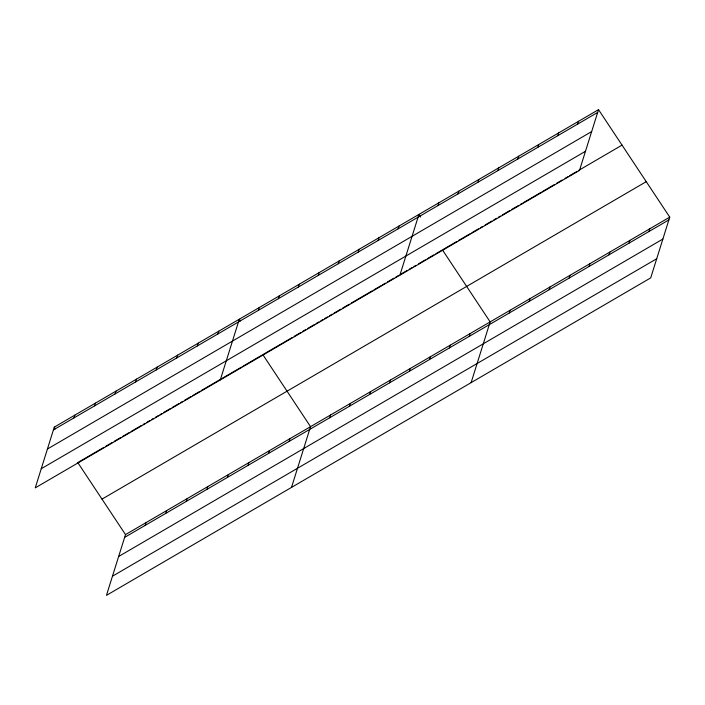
<?xml version="1.0" encoding="UTF-8"?>
<svg xmlns="http://www.w3.org/2000/svg" width="705" height="705" viewBox="0 0 705 705"><rect width="100%" height="100%" fill="white"/><g stroke="black" fill="none" stroke-linecap="round" stroke-linejoin="round"><path stroke-width="1.06" d="M598.536 109.654L54.285 427.124L35.25 487.869L579.492 170.407L598.536 109.654L669.75 217.131L650.715 277.876L106.464 595.346L125.508 534.593L669.75 217.131M73.981 417.906L74.845 415.13M94.54 405.913L95.404 403.137M115.1 393.919L115.964 391.143M135.66 381.925L136.532 379.149M156.219 369.931L157.092 367.155M176.779 357.937L177.651 355.161M197.338 345.943L198.211 343.168M145.195 525.375L146.067 522.599M217.898 333.95L218.77 331.174M165.754 513.381L166.627 510.605M220.295 379.933L239.33 319.18L240.502 320.96M186.314 501.387L187.186 498.62M258.418 310.315L259.29 307.547M206.873 489.393L207.746 486.626M278.369 298.673L279.242 295.906M227.433 477.4L228.305 474.632M298.33 287.041L299.193 284.265M248.001 465.415L248.865 462.639M318.281 275.399L319.154 272.623M268.561 453.421L269.425 450.645M338.241 263.758L339.105 260.982M289.12 441.427L289.984 438.651M358.193 252.117L359.065 249.341M291.509 487.402L310.544 426.657L262.833 354.65L281.841 343.564M378.153 240.475L379.017 237.7M329.632 417.792L330.504 415.016M398.105 228.834L398.977 226.058M349.592 406.15L350.455 403.375M399.894 275.17L418.929 214.417L420.691 217.078M369.543 394.509L370.416 391.733M438.017 205.552L438.889 202.784M389.504 382.868L390.367 380.101M457.977 193.91L458.84 191.143M409.455 371.227L410.328 368.459M477.928 182.278L478.801 179.502M429.415 359.585L430.279 356.818M497.889 170.636L498.752 167.86M449.367 347.953L450.239 345.177M517.84 158.995L518.713 156.219M469.327 336.311L470.191 333.536M537.8 147.354L538.664 144.578M471.116 382.639L490.151 321.894L442.432 249.887L435.778 253.765M557.752 135.713L558.624 132.937M509.239 313.029L510.103 310.253M577.703 124.071L578.576 121.295M529.191 301.387L530.063 298.612M549.151 289.746L550.015 286.97M569.102 278.105L569.975 275.338M589.054 266.464L589.926 263.696M609.014 254.822L609.887 252.055M628.966 243.19L629.838 240.414M648.926 231.548L649.798 228.773M53.421 429.891L597.664 112.43M47.42 449.023L591.671 131.562M41.242 468.737L585.494 151.275M103.952 447.322L77.788 462.586L125.508 534.593M105.829 446.23L112.368 442.414M114.236 441.33L120.775 437.514M122.644 436.421L129.191 432.606M131.059 431.513L141.335 425.52M143.212 424.428L145.08 423.335M146.948 422.251L149.751 420.612M151.619 419.519L153.487 418.435M155.356 417.342L158.158 415.703M160.026 414.619L161.903 413.527M163.772 412.434L170.31 408.618M172.179 407.525L178.718 403.709M180.595 402.625L182.463 401.533M184.331 400.44L190.87 396.624M192.738 395.54L199.286 391.716M201.154 390.632L219.845 379.731M221.714 378.638L241.339 367.19M242.273 366.644L261.899 355.197M282.784 343.009L292.293 337.466M294.188 336.356L300.841 332.478M302.745 331.368L305.591 329.711M307.495 328.601L314.148 324.714M316.051 323.613L318.898 321.947M320.801 320.837L322.696 319.726M324.6 318.625L327.455 316.959M329.35 315.849L332.205 314.183M334.099 313.082L340.753 309.195M342.656 308.085L349.31 304.207M351.205 303.097L372.117 290.909M374.011 289.799L381.617 285.366M382.568 284.811L385.415 283.146M387.318 282.035L393.972 278.158M395.866 277.047L398.722 275.382M400.625 274.28L407.27 270.394M409.173 269.284L412.028 267.627M413.923 266.516L415.827 265.406M418.673 263.74L425.326 259.863M427.23 258.753L433.883 254.875M443.383 249.332L456.69 241.577M458.585 240.467L461.44 238.801M462.392 238.246L469.988 233.813M471.892 232.703L478.545 228.825M480.44 227.715L482.343 226.605M485.199 224.948L491.843 221.062M493.747 219.951L496.602 218.294M498.497 217.184L500.4 216.074M502.304 214.963L509.9 210.531M511.804 209.42L518.457 205.543M520.352 204.432L522.255 203.322M523.207 202.776L541.264 192.236M542.215 191.69L554.562 184.481M556.465 183.37L562.167 180.048M565.022 178.383L567.869 176.717M569.772 175.607L576.426 171.729M578.32 170.619L622.03 145.124M102.005 499.131L646.247 181.67M124.635 537.369L668.878 219.907M118.643 556.501L662.885 239.039M112.465 576.214L656.707 258.744M54.285 427.124L55.466 428.896"/></g></svg>
